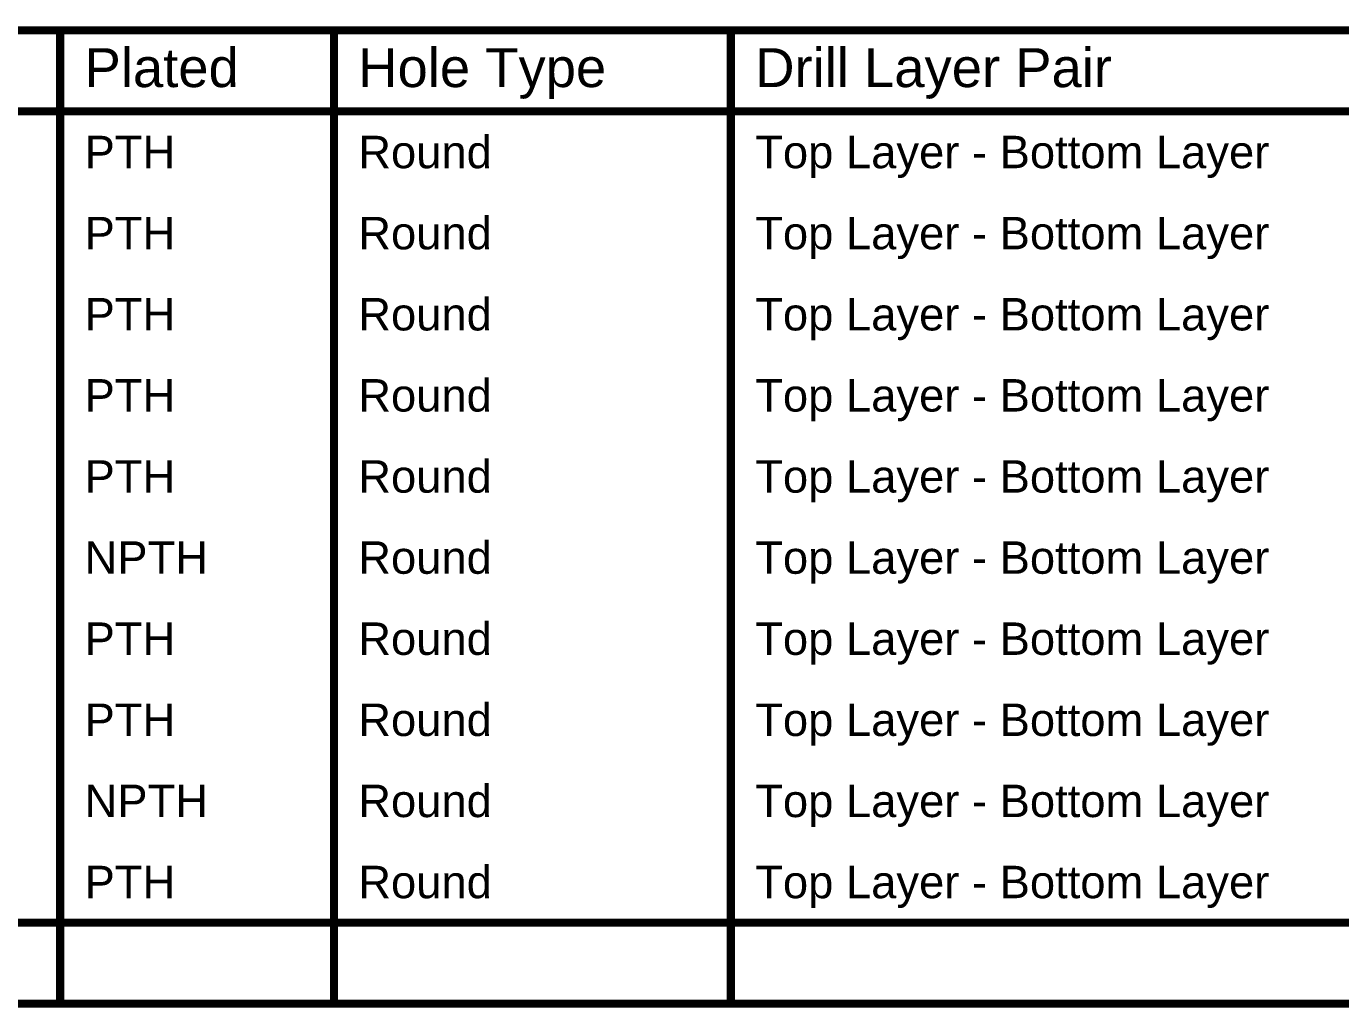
# Model space of a CAD drawing. Header units: inches. Extents: x 0 to 13.9, y -0.2 to 3.4.
# Drawn here: x 6.725 to 9.155, y 1.504 to 3.319 of the extents above; entities that cross this region are included whole.
import ezdxf

# ---------------------------------------------------------------- set-up
doc = ezdxf.new("R2010")
doc.units = ezdxf.units.IN
doc.header["$MEASUREMENT"] = 0
doc.layers.add('Drill Drawing', color=1, linetype='Continuous')
doc.styles.add('Arial', font='', dxfattribs={"height": 0.2})
doc.styles.get('Arial').set_extended_font_data('Arial')

msp = doc.modelspace()

# ---------------------------------------------------------------- linework, layer by layer
at = {"layer": 'Drill Drawing'}
for points in [[(4.4875, 3.3115, 0.015, 0.015, 0), (13.9109, 3.3115, 0.015, 0.015, 0)], [(6.7879, 1.5115, 0.015, 0.015, 0), (6.7879, 3.3115, 0.015, 0.015, 0)], [(7.2938, 1.5115, 0.015, 0.015, 0), (7.2938, 3.3115, 0.015, 0.015, 0)], [(8.0276, 1.5115, 0.015, 0.015, 0), (8.0276, 3.3115, 0.015, 0.015, 0)], [(4.4875, 3.1615, 0.015, 0.015, 0), (13.9109, 3.1615, 0.015, 0.015, 0)], [(4.4875, 1.6615, 0.015, 0.015, 0), (13.9109, 1.6615, 0.015, 0.015, 0)], [(4.4875, 1.5115, 0.015, 0.015, 0), (13.9109, 1.5115, 0.015, 0.015, 0)]]:
    msp.add_lwpolyline(points, format="xyseb", dxfattribs=at)
for points in [[(6.7841, 3.3115, 0.0075, 0.0075, 1), (6.7916, 3.3115, 0.0075, 0.0075, 1)], [(7.29, 3.3115, 0.0075, 0.0075, 1), (7.2975, 3.3115, 0.0075, 0.0075, 1)], [(8.0238, 3.3115, 0.0075, 0.0075, 1), (8.0313, 3.3115, 0.0075, 0.0075, 1)], [(6.7841, 1.5115, 0.0075, 0.0075, 1), (6.7916, 1.5115, 0.0075, 0.0075, 1)], [(7.29, 1.5115, 0.0075, 0.0075, 1), (7.2975, 1.5115, 0.0075, 0.0075, 1)], [(8.0238, 1.5115, 0.0075, 0.0075, 1), (8.0313, 1.5115, 0.0075, 0.0075, 1)]]:
    msp.add_lwpolyline(points, format="xyseb", close=True, dxfattribs=at)

# ---------------------------------------------------------------- texts
at = {"layer": 'Drill Drawing', "style": 'Arial'}
for s, height, p in [('Plated', 0.072, (6.8329, 3.2065)), ('Hole Type', 0.072, (7.3388, 3.2065)), ('Drill Layer Pair', 0.072, (8.0726, 3.2065)), ('PTH', 0.06, (6.8329, 3.0565)), ('Round', 0.06, (7.3388, 3.0565)), ('Top Layer - Bottom Layer', 0.06, (8.0726, 3.0565)), ('PTH', 0.06, (6.8329, 2.9065)), ('Round', 0.06, (7.3388, 2.9065)), ('Top Layer - Bottom Layer', 0.06, (8.0726, 2.9065)), ('Round', 0.06, (7.3388, 2.7565)), ('PTH', 0.06, (6.8329, 2.7565)), ('Top Layer - Bottom Layer', 0.06, (8.0726, 2.7565)), ('PTH', 0.06, (6.8329, 2.6065)), ('Round', 0.06, (7.3388, 2.6065)), ('Top Layer - Bottom Layer', 0.06, (8.0726, 2.6065)), ('PTH', 0.06, (6.8329, 2.4565)), ('Round', 0.06, (7.3388, 2.4565)), ('Top Layer - Bottom Layer', 0.06, (8.0726, 2.4565)), ('NPTH', 0.06, (6.8329, 2.3065)), ('Round', 0.06, (7.3388, 2.3065)), ('Top Layer - Bottom Layer', 0.06, (8.0726, 2.3065)), ('PTH', 0.06, (6.8329, 2.1565)), ('Round', 0.06, (7.3388, 2.1565)), ('Top Layer - Bottom Layer', 0.06, (8.0726, 2.1565)), ('PTH', 0.06, (6.8329, 2.0065)), ('Round', 0.06, (7.3388, 2.0065)), ('Top Layer - Bottom Layer', 0.06, (8.0726, 2.0065)), ('Round', 0.06, (7.3388, 1.8565)), ('NPTH', 0.06, (6.8329, 1.8565)), ('Top Layer - Bottom Layer', 0.06, (8.0726, 1.8565)), ('PTH', 0.06, (6.8329, 1.7065)), ('Round', 0.06, (7.3388, 1.7065)), ('Top Layer - Bottom Layer', 0.06, (8.0726, 1.7065))]:
    msp.add_text(s, height=height, dxfattribs=at).set_placement(p)

doc.saveas('drawing.dxf')
